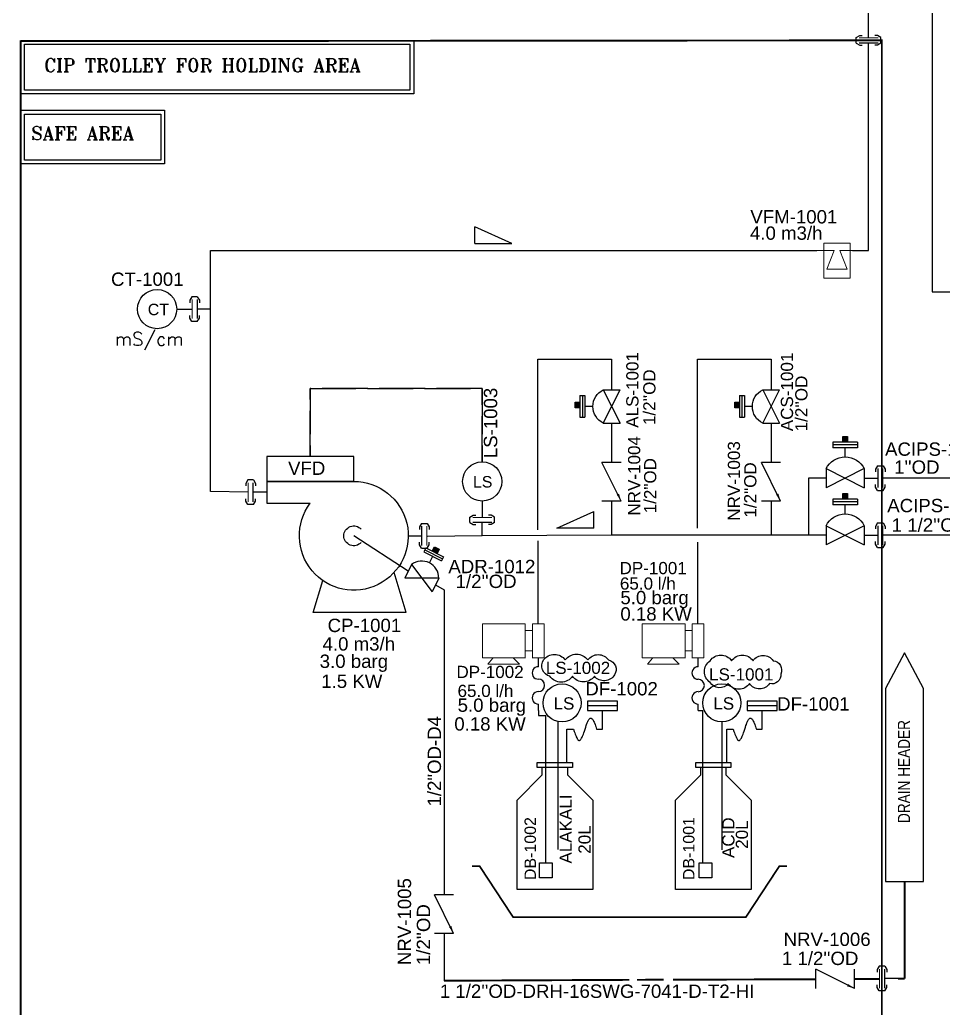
# Model space of a CAD drawing. Header units: millimetres. Extents: x -6754 to 5895, y -4820 to 1016.
# Drawn here: x -2576.6 to -2334.4, y -1996.9 to -1737.5 of the extents above; entities that cross this region are included whole.
import ezdxf
from ezdxf.enums import TextEntityAlignment as Align

# ---------------------------------------------------------------- set-up
doc = ezdxf.new("R2010")
doc.units = ezdxf.units.MM
for name, pattern in [('ACAD_ISO02W100', [15, 12, -3]), ('ACAD_ISO04W100', [30.5, 24, -3, 0.5, -3]), ('HIDDEN', [0.375, 0.25, -0.125])]:
    doc.linetypes.add(name, pattern=pattern)
doc.layers.get('0').update_dxf_attribs({"linetype": 'CONTINUOUS'})
for name, color, linetype in [('A---CREFD------', 7, 'CONTINUOUS'), ('A---CREFD-TEXT-25-35', 2, 'CONTINUOUS'), ('A---SIGLD-CONN-EL', 7, 'CONTINUOUS'), ('E---INDID------', 7, 'CONTINUOUS'), ('E---INDID-TEXT-25-35', 2, 'CONTINUOUS'), ('P---PEQID------', 7, 'CONTINUOUS'), ('P---PEQID-TEXT-25-35', 2, 'CONTINUOUS'), ('P---PFLTD------', 7, 'CONTINUOUS'), ('P---PFLTD-TEXT-18-25', 3, 'CONTINUOUS'), ('P---PLINB-3', 7, 'CONTINUOUS'), ('P---PLINB-62038', 7, 'CONTINUOUS'), ('P---PLINB-62040', 7, 'CONTINUOUS'), ('P---PLINB-ACS011', 7, 'CONTINUOUS'), ('P---PLINB-ALS011', 7, 'CONTINUOUS'), ('P---PLINB-CHWS032', 7, 'CONTINUOUS'), ('P---PLINB-CIPS096', 7, 'CONTINUOUS'), ('P---PLINB-CIPS100', 7, 'CONTINUOUS'), ('P---PLINB-CIPS104', 7, 'CONTINUOUS'), ('P---PLINB-CIPS106', 7, 'CONTINUOUS'), ('P---PLINB-CIPS119', 7, 'CONTINUOUS'), ('P---PLINB-DRH213', 7, 'CONTINUOUS'), ('P---PLINB-DROD106', 7, 'CONTINUOUS'), ('P---PLINB-P268', 7, 'CONTINUOUS'), ('P---PLINB-P328', 7, 'CONTINUOUS'), ('P---PLIND-TEXT-25-35', 2, 'CONTINUOUS'), ('P---PUMPD------', 7, 'CONTINUOUS'), ('P---PUMPD-TEXT-18-25', 3, 'CONTINUOUS'), ('P---PUMPD-TEXT-25-35', 2, 'CONTINUOUS'), ('P---PVLSD-TEXT-18-25', 3, 'CONTINUOUS'), ('P---PVLSD-TEXT-25-35', 2, 'CONTINUOUS'), ('P---STRND------', 7, 'CONTINUOUS'), ('P---STRND-TEXT-18-25', 3, 'CONTINUOUS'), ('P---STRND-TEXT-25-35', 2, 'CONTINUOUS'), ('P---TANKB-V10', 7, 'CONTINUOUS'), ('TRANS_IN', 7, 'CONTINUOUS'), ('VALVE', 6, 'CONTINUOUS'), ('valves', 3, 'CONTINUOUS')]:
    doc.layers.add(name, color=color, linetype=linetype)
doc.styles.add('ROMANS', font='romans.shx')
doc.styles.add('ROMANT', font='romant.shx')
doc.styles.get("Standard").update_dxf_attribs({"font": 'arial.ttf'})
doc.dimstyles.get("Standard").update_dxf_attribs({"dimtxt": 2.5, "dimasz": 2.5, "dimexe": 1.25, "dimexo": 0.625, "dimtad": 1, "dimdec": 4, "dimdsep": 46, "dimlunit": 6, "dimtxsty": 'STANDARD', "dimcen": 2.5, "dimadec": 0, "dimazin": 0, "dimtfac": 1, "dimtdec": 4, "dimtmove": 0, "dimatfit": 3, "dimfxl": 1, "dimtolj": 1, "dimtzin": 0, "dimarcsym": 0})

# ---------------------------------------------------------------- blocks, each defined once
blk = doc.blocks.new('rytu')
at = {"color": 1, "linetype": 'ByBlock'}
for p, q in [((65.11, 87.99), (90.51, 87.99)), ((90.51, 87.99), (90.51, 81.64)), ((90.51, 81.64), (77.81, 81.64)), ((49.82, 49.77), (53.34, 61.46)), ((76.91, 49.77), (74.12, 59.05)), ((49.82, 49.77), (76.91, 49.77))]:
    blk.add_line(p, q, dxfattribs=at)
blk.add_arc((65.11, 72.11), 15.87, 90, 36.8699, dxfattribs=at)
blk.add_arc((65.11, 72.11), 2.9, 221.0704, 138.9296)
blk = doc.blocks.new('phi_15864180886')
at = {"color": 0, "linetype": 'ByBlock'}
blk.add_blockref('rytu', (-65.11, -72.11), dxfattribs=at)
at = {"flags": 1}
for tag, p in [('PHI_CONNECTIONPOINT', (25.4, 12.7)), ('PHI_INSERTPOINT', (0, 0))]:
    blk.add_attdef(tag, p, '', height=0.1, dxfattribs=at)
blk.add_attdef('PHI_CONNECTIONPOINT', (-15.87, 0), '', height=0.1, rotation=180, dxfattribs=at)
for tag, p in [('TAG_PRJ', (-7.43, -28.36)), ('CODE', (-4.75, -31.79)), ('DNCALC', (-4.75, -34.65))]:
    blk.add_attdef(tag, p, '', height=2.5)
blk = doc.blocks.new('rgyjryjyfrjfhjgfgj')
at = {"color": 0, "linetype": 'ByBlock'}
for p, q in [((716.48, 396.87), (717.39, 397.41)), ((717.39, 397.41), (718.05, 397.41)), ((722.07, 397.41), (721.4, 397.41)), ((722.97, 396.87), (722.07, 397.41)), ((722.97, 395.42), (722.97, 396.87)), ((716.48, 395.42), (717.39, 394.88)), ((717.39, 394.88), (718.05, 394.88)), ((722.07, 394.88), (721.4, 394.88)), ((722.97, 395.42), (722.07, 394.88))]:
    blk.add_line(p, q, dxfattribs=at)
at = {"color": 6, "linetype": 'ByBlock'}
blk.add_line((719.73, 391.95), (719.73, 395.48), dxfattribs=at)
at = {"color": 1, "linetype": 'ByBlock', "lineweight": 15}
blk.add_lwpolyline([(717.23, 396.8), (722.23, 396.8)], dxfattribs=at)
at = {"color": 6, "linetype": 'ByBlock'}
blk.add_lwpolyline([(717.23, 395.48), (722.23, 395.48)], dxfattribs=at)
blk = doc.blocks.new('phi_158624437617')
at = {"color": 0, "linetype": 'ByBlock'}
blk.add_line((-3.24, 3.47), (-3.24, 4.92), dxfattribs=at)
blk.add_blockref('rgyjryjyfrjfhjgfgj', (-719.73, -391.95), dxfattribs=at)
at = {"flags": 1}
for p, rotation in [((0, 4.85), 90), ((0, 0), 270)]:
    blk.add_attdef('PHI_CONNECTIONPOINT', p, '', height=0.1, rotation=rotation, dxfattribs=at)
blk = doc.blocks.new('ADV')
at = {"color": 6}
blk.add_arc((1709.4, 811.99), 5.59, 26.5651, 153.4349, dxfattribs=at)
at = {"layer": 'VALVE'}
for p, q in [((1706.18, 821.46), (1712.63, 821.46)), ((1706.18, 821.46), (1706.18, 819.98)), ((1706.18, 820.72), (1712.63, 820.72)), ((1706.18, 819.98), (1712.63, 819.98)), ((1709.4, 817.58), (1709.4, 819.98)), ((1712.63, 821.46), (1712.63, 819.98)), ((1704.4, 814.49), (1704.4, 809.49)), ((1714.4, 814.49), (1704.4, 809.49)), ((1704.4, 814.49), (1714.4, 809.49)), ((1714.4, 814.49), (1714.4, 809.49))]:
    blk.add_line(p, q, dxfattribs=at)
blk = doc.blocks.new('phi_15863337230')
at = {"color": 0, "linetype": 'ByBlock'}
blk.add_blockref('ADV', (-1709.4, -811.99), dxfattribs=at)
at = {"flags": 1}
blk.add_attdef('PHI_CONNECTIONPOINT', (-5, 0), '', height=0.1, rotation=180, dxfattribs=at)
for tag, p in [('PHI_INSERTPOINT', (0, 0)), ('PHI_CONNECTIONPOINT', (5, 0))]:
    blk.add_attdef(tag, p, '', height=0.1, dxfattribs=at)
for tag, p in [('PRJ_TAG_B', (-8.12, -5.93)), ('DNCALC', (-3.96, -9.44))]:
    blk.add_attdef(tag, p, '', height=2.5)
blk = doc.blocks.new('phi_15825218758')
at = {"color": 0, "linetype": 'ByBlock'}
blk.add_line((-3.24, 3.47), (-3.24, 4.92), dxfattribs=at)
blk.add_blockref('rgyjryjyfrjfhjgfgj', (-719.73, -391.95), dxfattribs=at)
at = {"flags": 1}
for p, rotation in [((0, 4.85), 90), ((0, 0), 270)]:
    blk.add_attdef('PHI_CONNECTIONPOINT', p, '', height=0.1, rotation=rotation, dxfattribs=at)
blk = doc.blocks.new('kikikikikikik')
at = {"color": 1, "lineweight": 15}
for p, q in [((679.93, 376.25), (679.93, 385.18)), ((679.93, 385.18), (691.15, 385.18)), ((691.15, 385.18), (691.15, 376.19)), ((693.06, 385.18), (693.06, 376.19)), ((694.44, 385.18), (693.06, 385.18)), ((693.06, 385.18), (696.13, 385.18)), ((696.13, 385.18), (696.13, 376.25)), ((693.06, 383.47), (691.15, 383.47)), ((691.15, 376.25), (679.93, 376.25)), ((681.31, 374.58), (682.64, 376.19)), ((689.63, 374.58), (688.03, 376.19)), ((693.06, 378.09), (691.15, 378.09)), ((696.13, 376.25), (693.06, 376.25)), ((681.31, 374.58), (689.63, 374.58))]:
    blk.add_line(p, q, dxfattribs=at)
blk = doc.blocks.new('phi_154019329128')
at = {"color": 0, "linetype": 'ByBlock'}
blk.add_blockref('kikikikikikik', (-693.06, -380.69), dxfattribs=at)
at = {"flags": 1}
for p, rotation in [((1.54, 4.5), 90), ((1.54, -4.43), 270)]:
    blk.add_attdef('PHI_CONNECTIONPOINT', p, '', height=0.1, rotation=rotation, dxfattribs=at)
at = {"color": 7}
for tag, p in [('CODE', (-13.36, -12.07)), ('FLOWRATE', (-20.09, -16.38))]:
    blk.add_attdef(tag, p, '', height=3.2, dxfattribs=at)
blk = doc.blocks.new('GHH')
for p, q in [((12154.99, 619.47), (12154.99, 621.78)), ((12154.99, 607.98), (12154.99, 609.65))]:
    blk.add_line(p, q)
for centre, start, end in [((12154.99, 617.83), 89.9951, 270.0188), ((12154.99, 614.56), 270.0188, 89.9951), ((12154.99, 611.29), 89.9951, 270.0188)]:
    blk.add_arc(centre, 1.64, start, end)
blk = doc.blocks.new('phi_154019342531')
at = {"color": 0, "linetype": 'ByBlock'}
blk.add_blockref('GHH', (-12154.99, -621.78), dxfattribs=at)
at = {"flags": 1}
for p, rotation in [((0, 0), 90), ((0, -13.8), 270)]:
    blk.add_attdef('PHI_CONNECTIONPOINT', p, '', height=0.1, rotation=rotation, dxfattribs=at)
blk = doc.blocks.new('jiiikololol')
at = {"color": 2, "const_width": 0.5, "elevation": 0.5}
blk.add_lwpolyline([(759.91, 319.52), (757.75, 319.52), (748.24, 305.04), (682.17, 305.04), (672.66, 319.52), (670.5, 319.52)], dxfattribs=at)
blk = doc.blocks.new('phi_154019885534')
at = {"color": 0, "linetype": 'ByBlock'}
blk.add_blockref('jiiikololol', (-715.21, -305.04, -0.5), dxfattribs=at)
at = {"flags": 1}
blk.add_attdef('PHI_CONNECTIONPOINT', (0, 0), '', height=0.1, rotation=270, dxfattribs=at)
blk = doc.blocks.new('rfg')
at = {"color": 6}
blk.add_arc((61.38, 246.64), 5.59, 26.5651, 153.4349, dxfattribs=at)
at = {"layer": 'VALVE'}
for p, q in [((58.15, 256.1), (64.61, 256.1)), ((58.15, 256.1), (58.15, 254.62)), ((58.15, 255.36), (64.61, 255.36)), ((58.15, 254.62), (64.61, 254.62)), ((61.38, 252.23), (61.38, 254.62)), ((64.61, 256.1), (64.61, 254.62)), ((56.38, 249.14), (56.38, 244.14)), ((66.38, 249.14), (56.38, 244.14)), ((56.38, 249.14), (66.38, 244.14)), ((66.38, 249.14), (66.38, 244.14))]:
    blk.add_line(p, q, dxfattribs=at)
blk = doc.blocks.new('phi_153974993824')
at = {"color": 0, "linetype": 'ByBlock', "xscale": 0.8775000000000001, "yscale": 0.8775000000000001, "zscale": 0.8775000000000001}
blk.add_blockref('rfg', (-53.86, -216.43), dxfattribs=at)
at = {"flags": 1}
blk.add_attdef('PHI_CONNECTIONPOINT', (-4.39, 0), '', height=0.0877, rotation=180, dxfattribs=at)
for tag, p in [('PHI_INSERTPOINT', (0, 0)), ('PHI_CONNECTIONPOINT', (4.39, 0))]:
    blk.add_attdef(tag, p, '', height=0.0877, dxfattribs=at)
at = {"color": 7}
for tag, p in [('CODE', (-4.34, -5.97)), ('DNCALC', (-4.58, -10.09))]:
    blk.add_attdef(tag, p, '', height=3.2, dxfattribs=at)
blk = doc.blocks.new('DGRHTHTGBBHG')
at = {"color": 0, "linetype": 'ByBlock'}
blk.add_circle((238.77, 518.2), 5, dxfattribs=at)
blk = doc.blocks.new('phi_1539600626106')
at = {"color": 0, "linetype": 'ByBlock'}
blk.add_blockref('DGRHTHTGBBHG', (-238.77, -518.2), dxfattribs=at)
at = {"color": 7}
for tag, p in [('USAGE', (-6.33, 7.8)), ('PID_CODE', (-2.24, -1.73))]:
    blk.add_attdef(tag, p, '', height=3.2, dxfattribs=at)
at = {"flags": 1}
for p, rotation in [((0, 5), 90), ((-5, 0), 180), ((0, -5), 270)]:
    blk.add_attdef('PHI_CONNECTIONPOINT', p, '', height=0.1, rotation=rotation, dxfattribs=at)
blk.add_attdef('PHI_CONNECTIONPOINT', (5, 0), '', height=0.1, dxfattribs=at)
blk = doc.blocks.new('phi_156034336324')
at = {"color": 0, "linetype": 'ByBlock'}
for p, q in [((-9.31, 8.69), (-9.31, 13.59)), ((-7.78, 8.69), (-9.31, 8.69)), ((0, 8.69), (-1.7, 8.69)), ((0, 0), (0, 8.69))]:
    blk.add_line(p, q, dxfattribs=at)
for points in [[(-5.39, 13.59), (-13.23, 13.59), (-13.23, 16.07), (-5.39, 16.07), (-5.39, 13.59), (-5.39, 13.59)], [(-13.23, 14.83), (-5.39, 14.83), (-5.39, 14.83)], [(-1.7, 8.69), (-1.89, 8.14), (-2.03, 7.74), (-2.14, 7.45), (-2.3, 7.04), (-2.38, 6.85), (-2.46, 6.67), (-2.55, 6.47), (-2.64, 6.32), (-2.71, 6.19), (-2.77, 6.09), (-2.88, 5.95), (-2.97, 5.86), (-3.03, 5.81), (-3.13, 5.77), (-3.22, 5.75), (-3.32, 5.76), (-3.4, 5.8), (-3.47, 5.86), (-3.54, 5.92), (-3.65, 6.06), (-3.74, 6.18), (-3.86, 6.4), (-3.99, 6.66), (-4.08, 6.87), (-4.17, 7.07), (-4.31, 7.45), (-4.42, 7.74), (-4.58, 8.21), (-4.74, 8.69), (-4.93, 9.25), (-5.06, 9.65), (-5.17, 9.95), (-5.32, 10.37), (-5.4, 10.56), (-5.48, 10.75), (-5.57, 10.95), (-5.65, 11.1), (-5.73, 11.23), (-5.79, 11.32), (-5.91, 11.46), (-5.99, 11.54), (-6.06, 11.59), (-6.16, 11.62), (-6.26, 11.63), (-6.37, 11.59), (-6.46, 11.54), (-6.55, 11.47), (-6.62, 11.39), (-6.75, 11.23), (-6.84, 11.09), (-6.98, 10.84), (-7.12, 10.57), (-7.22, 10.35), (-7.39, 9.94), (-7.5, 9.62), (-7.58, 9.38), (-7.69, 9.03), (-7.78, 8.69)]]:
    blk.add_lwpolyline(points, dxfattribs=at)
blk.add_attdef('CODE', (-16.66, 18.93), '', height=2)
at = {"flags": 1}
for p, rotation in [((-13.23, 16.07), 180), ((-9.31, 16.07), 90)]:
    blk.add_attdef('PHI_CONNECTIONPOINT', p, '', height=0.08, rotation=rotation, dxfattribs=at)
blk.add_attdef('PHI_CONNECTIONPOINT', (-5.39, 16.07), '', height=0.08, dxfattribs=at)
blk = doc.blocks.new('phi_156034466726')
at = {"color": 0, "linetype": 'ByBlock'}
for points in [[(8.82, 21.35), (8.82, 21.35), (8.82, 20.03), (13.23, 15.62), (13.23, 0), (0, 0), (0, 15.62), (4.41, 20.03), (4.41, 21.35)], [(3.53, 22.23), (3.53, 22.23), (9.7, 22.23), (9.7, 21.35), (3.53, 21.35), (3.53, 22.23)]]:
    blk.add_lwpolyline(points, dxfattribs=at)
blk.add_attdef('CODE', (3.3, 1.64), '', height=2)
at = {"flags": 1}
blk.add_attdef('PHI_INSERTPOINT', (6.61, 0), '', height=0.08, dxfattribs=at)
blk = doc.blocks.new('phi_15864195919')
at = {"color": 0, "linetype": 'ByBlock'}
blk.add_circle((-5.14, 0), 5.14, dxfattribs=at)
blk.add_text('CT', height=3, dxfattribs=at).set_placement((-7.59, -1.59))
at = {"flags": 1}
for tag in ['PHI_CONNECTIONPOINT', 'PHI_INSERTPOINT']:
    blk.add_attdef(tag, (-10.29, 0), '', height=0.1, rotation=180, dxfattribs=at)
blk.add_attdef('DEVICE', (0.66, -2), '', height=3.2)
blk = doc.blocks.new('TYDTY')
at = {"layer": 'TRANS_IN', "linetype": 'Continuous'}
blk.add_lwpolyline([(13524.03, 989.28), (13524.03, 979.28), (13574.68, 979.28), (13583.99, 984.28), (13574.68, 989.28)], close=True, dxfattribs=at)
blk = doc.blocks.new('phi_15404647764')
at = {"color": 0, "linetype": 'ByBlock'}
blk.add_blockref('TYDTY', (-13583.99, -984.28), dxfattribs=at)
at = {"color": 7}
for tag, p in [('MEDIA', (-53.33, 0.96)), ('USAGE', (-53.49, -3.14))]:
    blk.add_attdef(tag, p, '', height=3.2, dxfattribs=at)
at = {"flags": 1}
blk.add_attdef('PHI_CONNECTIONPOINT', (0, 0), '', height=0.1, dxfattribs=at)
blk = doc.blocks.new('phi_158642379013')
at = {"color": 0, "linetype": 'ByBlock'}
blk.add_line((0, 4.27), (0, 0), dxfattribs=at)
blk.add_circle((0, 9.41), 5.14, dxfattribs=at)
blk.add_text('LS', height=3, dxfattribs=at).set_placement((-2.45, 7.82))
blk.add_attdef('USAGE', (1.49, 15.52), '', height=3, rotation=90)
at = {"flags": 1}
for tag in ['PHI_CONNECTIONPOINT', 'PHI_INSERTPOINT']:
    blk.add_attdef(tag, (0, 0), '', height=0.1, rotation=270, dxfattribs=at)
blk = doc.blocks.new('A$C0A306272')
at = {"ltscale": 500}
blk.add_line((42.4, 28.9, 2.2), (52.2, 28.9, 2.2), dxfattribs=at)
at = {"layer": 'valves', "lineweight": 9}
for p, q in [((23, 28.9, 2.2), (0, 28.9, 2.2)), ((23, 28.9, 2.2), (15.4, 9.2, 2.2)), ((52.2, 28.9, 2.2), (29.2, 28.9, 2.2)), ((29.2, 28.9, 2.2), (36.8, 9.2, 2.2))]:
    blk.add_line(p, q, dxfattribs=at)
at = {"layer": 'valves', "lineweight": 9, "elevation": 2.2}
blk.add_lwpolyline([(12.3, 36.7), (12.3, 0), (39.9, 0), (39.9, 36.7)], close=True, dxfattribs=at)
blk.add_lwpolyline([(15.4, 9.2), (36.8, 9.2)], dxfattribs=at)
blk = doc.blocks.new('phi_16766178632')
at = {"color": 0, "linetype": 'ByBlock', "xscale": 0.25, "yscale": 0.25, "zscale": 0.25}
blk.add_blockref('A$C0A306272', (0, -7.23, -0.55), dxfattribs=at)
at = {"flags": 1}
for tag, p in [('PHI_CONNECTIONPOINT', (0, 0)), ('PHI_INSERTPOINT', (13.05, 0)), ('PHI_CONNECTIONPOINT', (13.05, 0))]:
    blk.add_attdef(tag, p, '', height=0.1, dxfattribs=at)
at = {"color": 7}
for tag, p in [('CODE', (-0.25, -12.23)), ('USER1', (-0.42, -18.1))]:
    blk.add_attdef(tag, p, '', height=3.5, dxfattribs=at)
blk = doc.blocks.new('A$C66D9105F')
at = {"color": 5}
for p, q in [((0, 0), (0, 4.35)), ((9.77, 0), (0, 4.35)), ((0, 0), (9.77, 0))]:
    blk.add_line(p, q, dxfattribs=at)
blk = doc.blocks.new('A$C73A0612B')
at = {"layer": 'VALVE'}
for p, q in [((0, 12.63), (0, 0)), ((25.25, 12.63), (25.25, 0))]:
    blk.add_line(p, q, dxfattribs=at)
at = {"color": 6}
blk.add_leader([(25.25, 12.63), (0, 0)], dimstyle='STANDARD', override={"dimasz": 5}, dxfattribs=at)
blk = doc.blocks.new('phi_15826258899')
at = {"color": 0, "linetype": 'ByBlock', "xscale": 0.4, "yscale": 0.4, "zscale": 0.4}
blk.add_blockref('A$C73A0612B', (-5.05, -2.53), dxfattribs=at)
at = {"flags": 1}
blk.add_attdef('PHI_CONNECTIONPOINT', (-5.05, 0), '', height=0.1, rotation=180, dxfattribs=at)
for tag, p in [('PHI_INSERTPOINT', (0, 0)), ('PHI_CONNECTIONPOINT', (5.05, 0))]:
    blk.add_attdef(tag, p, '', height=0.1, dxfattribs=at)
for tag, p in [('TAG_PRJ', (-5.8, -5.6)), ('CODE', (-3.82, -8.78)), ('DNCALC', (-3.82, -12.17))]:
    blk.add_attdef(tag, p, '', height=2.5)
blk = doc.blocks.new('phi_154020119949')
at = {"color": 0, "linetype": 'ByBlock', "xscale": 0.4, "yscale": 0.4, "zscale": 0.4}
blk.add_blockref('A$C73A0612B', (-5.05, -2.53), dxfattribs=at)
at = {"flags": 1}
blk.add_attdef('PHI_CONNECTIONPOINT', (-5.05, 0), '', height=0.1, rotation=180, dxfattribs=at)
for tag, p in [('PHI_INSERTPOINT', (0, 0)), ('PHI_CONNECTIONPOINT', (5.05, 0))]:
    blk.add_attdef(tag, p, '', height=0.1, dxfattribs=at)
at = {"color": 7}
for tag, p in [('CODE', (-4.87, -8.06)), ('DNCALC', (-4.87, -12.33))]:
    blk.add_attdef(tag, p, '', height=3.2, dxfattribs=at)

msp = doc.modelspace()

# ---------------------------------------------------------------- hatches: boundary and pattern name
h = msp.add_hatch(color=1)
h.dxf.hatch_style = 1
h.paths.add_polyline_path([(-2429.69, -1839.3), (-2429.69, -1837.85), (-2430.93, -1837.85), (-2430.93, -1839.3)])
h = msp.add_hatch(color=1)
h.dxf.hatch_style = 1
h.paths.add_polyline_path([(-2387.87, -1839.3), (-2387.87, -1837.85), (-2389.11, -1837.85), (-2389.11, -1839.3)])
h = msp.add_hatch(color=1)
h.dxf.hatch_style = 1
h.paths.add_polyline_path([(-2359.5, -1848.32), (-2359.5, -1846.87), (-2360.74, -1846.87), (-2360.74, -1848.32)])
h = msp.add_hatch(color=1)
h.dxf.hatch_style = 1
h.paths.add_polyline_path([(-2359.5, -1863.3), (-2359.5, -1861.85), (-2360.74, -1861.85), (-2360.74, -1863.3)])
h = msp.add_hatch(color=1)
h.dxf.hatch_style = 1
h.paths.add_polyline_path([(-2468.44, -1876.91), (-2467.15, -1877.56), (-2466.59, -1876.45), (-2467.89, -1875.8)])

# ---------------------------------------------------------------- linework, layer by layer
for p, q in [((-2535.48, -1813.43), (-2531.45, -1813.43)), ((-2440.6, -1918.76), (-2440.6, -1920.1)), ((-2398.69, -1918.76), (-2397.5, -1918.76)), ((-2397.5, -1958.74), (-2397.5, -1918.76)), ((-2440.6, -1920.1), (-2438.66, -1920.1)), ((-2438.66, -1958.74), (-2438.66, -1920.1)), ((-2435.54, -1921.62), (-2435.54, -1955.19)), ((-2392.48, -1921.76), (-2392.48, -1955.33))]:
    msp.add_line(p, q)
at = {"color": 190}
for p, q in [((-2440.75, -1871.32), (-2440.75, -1826.6)), ((-2440.75, -1826.6), (-2421.39, -1826.6)), ((-2421.39, -1826.6), (-2421.39, -1834.58)), ((-2440.75, -1874.21), (-2440.75, -1896.03))]:
    msp.add_line(p, q, dxfattribs=at)
at = {"color": 241}
for p, q in [((-2398.85, -1870.93), (-2398.85, -1826.6)), ((-2398.85, -1826.6), (-2379.57, -1826.6)), ((-2379.57, -1826.6), (-2379.57, -1834.58)), ((-2398.85, -1874.59), (-2398.85, -1896.03))]:
    msp.add_line(p, q, dxfattribs=at)
at = {"color": 34, "linetype": 'HIDDEN', "ltscale": 100, "const_width": 0.5}
msp.add_lwpolyline([(-2576.4, -2010.43), (-2350.52, -2010.43), (-2350.52, -1742.91), (-2576.4, -1743.12)], close=True, dxfattribs=at)
at = {"color": 1}
for points in [[(-2473.31, -1756.98), (-2576.4, -1756.98), (-2576.4, -1742.91), (-2473.31, -1742.91)], [(-2474.31, -1755.98), (-2575.4, -1755.98), (-2575.4, -1743.91), (-2474.31, -1743.91)], [(-2538.64, -1775.33), (-2576.4, -1775.33), (-2576.4, -1761.26), (-2538.64, -1761.26)], [(-2539.64, -1774.33), (-2575.4, -1774.33), (-2575.4, -1762.26), (-2539.64, -1762.26)], [(-2430.93, -1837.85), (-2429.69, -1837.85), (-2429.69, -1839.3), (-2430.93, -1839.3)], [(-2389.11, -1837.85), (-2387.87, -1837.85), (-2387.87, -1839.3), (-2389.11, -1839.3)], [(-2360.74, -1846.87), (-2359.5, -1846.87), (-2359.5, -1848.32), (-2360.74, -1848.32)], [(-2360.74, -1861.85), (-2359.5, -1861.85), (-2359.5, -1863.3), (-2360.74, -1863.3)], [(-2466.59, -1876.45), (-2467.15, -1877.56), (-2468.44, -1876.91), (-2467.89, -1875.8)]]:
    msp.add_lwpolyline(points, close=True, dxfattribs=at)
for points in [[(-2511.88, -1858.63), (-2489.02, -1858.63), (-2489.02, -1852.12), (-2511.88, -1852.12)], [(-2440.35, -1958.74), (-2436.98, -1958.74), (-2436.98, -1962.64), (-2440.35, -1962.64)], [(-2398.44, -1958.74), (-2395.07, -1958.74), (-2395.07, -1962.64), (-2398.44, -1962.64)]]:
    msp.add_lwpolyline(points, close=True)
for points in [[(-2439.23, -1905.5, -0.520567), (-2433.57, -1905.5, -0.520567), (-2427.65, -1905.5, -0.520567), (-2422.19, -1905.5, -0.520567), (-2420.61, -1909.36, -0.520567), (-2425.92, -1909.78, -0.520567), (-2431.64, -1909.78, -0.520567), (-2437.59, -1909.78, -0.520567)], [(-2395.57, -1905.68, -0.520567), (-2389.91, -1905.68, -0.520567), (-2384.3, -1905.68, -0.520567), (-2379.02, -1905.68, -0.520567), (-2377.03, -1909.18, -0.520567), (-2379.97, -1911.71, -0.520567), (-2385.21, -1911.71, -0.520567), (-2390.78, -1911.71, -0.520567), (-2395.57, -1911.39, -0.520567)]]:
    msp.add_lwpolyline(points, format="xyb", close=True, dxfattribs=at)
at = {"layer": 'A---SIGLD-CONN-EL', "color": 3, "linetype": 'ACAD_ISO02W100'}
for points in [[(-2455.33, -1834.22), (-2500.45, -1834.22)], [(-2500.45, -1834.22), (-2500.45, -1852.12)], [(-2500.45, -1852.12), (-2500.45, -1834.22)], [(-2500.45, -1834.22), (-2455.33, -1834.22)], [(-2455.33, -1853.51), (-2455.33, -1834.22)], [(-2455.33, -1834.22), (-2455.33, -1853.51)]]:
    msp.add_lwpolyline(points, dxfattribs=at)
at = {"layer": 'P---PLINB-62038', "color": 62, "linetype": 'Continuous', "ltscale": 0.1}
msp.add_lwpolyline([(-2353.98, -1742.25), (-2353.98, -1211.96)], dxfattribs=at)
at = {"layer": 'P---PLINB-62040', "color": 62, "linetype": 'Continuous', "ltscale": 0.1}
for points in [[(-2353.98, -1798.05), (-2353.98, -1747.11)], [(-2526.6, -1813.43), (-2526.6, -1798.05)], [(-2526.6, -1798.05), (-2368.79, -1798.05)], [(-2368.79, -1798.05), (-2367.59, -1798.05)], [(-2355.74, -1798.05), (-2353.98, -1798.05)], [(-2526.6, -1861.33), (-2526.6, -1813.43)], [(-2516.73, -1861.49), (-2526.6, -1861.33)]]:
    msp.add_lwpolyline(points, dxfattribs=at)
at = {"layer": 'P---PLINB-ACS011', "color": 241, "linetype": 'Continuous'}
for points in [[(-2379.57, -1843.36), (-2379.57, -1853.7)], [(-2379.57, -1863.8), (-2379.57, -1872.76)]]:
    msp.add_lwpolyline(points, dxfattribs=at).dxf.unprotected_set("ltscale", 0)
at = {"layer": 'P---PLINB-ALS011', "color": 190, "linetype": 'Continuous'}
for points in [[(-2421.39, -1843.36), (-2421.39, -1853.7)], [(-2421.39, -1863.8), (-2421.39, -1872.76)]]:
    msp.add_lwpolyline(points, dxfattribs=at).dxf.unprotected_set("ltscale", 0)
at = {"layer": 'P---PLINB-CHWS032', "color": 5, "linetype": 'Continuous', "ltscale": 0.1}
for points in [[(-2337.33, -1335), (-2337.33, -1808.9)], [(-2337.33, -1808.9), (-2328.04, -1808.9)]]:
    msp.add_lwpolyline(points, dxfattribs=at)
at = {"layer": 'P---PLINB-CIPS096', "color": 62, "linetype": 'Continuous', "ltscale": 0.1}
for points in [[(-2365.12, -1857.79), (-2369.75, -1857.82)], [(-2369.75, -1857.82), (-2369.75, -1872.76)]]:
    msp.add_lwpolyline(points, dxfattribs=at)
at = {"layer": 'P---PLINB-CIPS106', "color": 62, "linetype": 'Continuous', "ltscale": 0.1}
for points in [[(-2455.33, -1872.92), (-2469.73, -1873.07)], [(-2421.39, -1872.76), (-2455.33, -1872.92)], [(-2379.57, -1872.76), (-2421.39, -1872.76)], [(-2369.75, -1872.76), (-2379.57, -1872.76)], [(-2365.12, -1872.76), (-2369.75, -1872.76)]]:
    msp.add_lwpolyline(points, dxfattribs=at)
at = {"layer": 'P---PLINB-CIPS119', "color": 62, "linetype": 'Continuous', "ltscale": 0.1}
msp.add_lwpolyline([(-2218.32, -1872.77), (-2350.26, -1872.77)], dxfattribs=at)
at = {"layer": 'P---PLINB-DRH213', "color": 240, "linetype": 'ACAD_ISO04W100', "const_width": 0.5}
for points in [[(-2344.54, -1963.62), (-2344.54, -1989.09)], [(-2416.72, -1989.43), (-2465.35, -1989.66)], [(-2414.72, -1989.42), (-2407.71, -1989.4)], [(-2405.28, -1989.4), (-2367.81, -1989.27)], [(-2357.71, -1989.19), (-2351.11, -1989.19)], [(-2344.54, -1989.09), (-2346.26, -1989.09)]]:
    msp.add_lwpolyline(points, dxfattribs=at)
at = {"layer": 'P---PLINB-DROD106', "color": 7, "linetype": 'Continuous', "ltscale": 0.1}
for points in [[(-2474.77, -1882.22), (-2489.02, -1872.92)], [(-2467.62, -1885.79), (-2465.35, -1887.12)], [(-2465.35, -1887.12), (-2465.35, -1967.15)], [(-2465.35, -1977.25), (-2465.35, -1989.66)]]:
    msp.add_lwpolyline(points, dxfattribs=at)
at = {"layer": 'P---PLINB-P328', "color": 62, "linetype": 'Continuous', "ltscale": 0.1}
msp.add_lwpolyline([(-2218.32, -1857.77), (-2350.26, -1857.77)], dxfattribs=at)

# ---------------------------------------------------------------- block references
msp.add_blockref('A$C66D9105F', (-2457.31, -1796.22))
at = {"xscale": -1}
msp.add_blockref('A$C66D9105F', (-2426.02, -1870.87), dxfattribs=at)
at = {"layer": 'A---CREFD------'}
ref = msp.add_blockref('phi_15404647764', (-2344.54, -1903.66), dxfattribs=dict(at, rotation=90))
ref.add_attrib('MEDIA', 'DRAIN HEADER', (-2343.11, -1948.28), dxfattribs={"layer": 'A---CREFD-TEXT-25-35', "color": 7, "height": 3.2, "rotation": 90, "width": 0.8})
at = {"layer": 'E---INDID------'}
ref = msp.add_blockref('phi_15864195919', (-2535.48, -1813.43), dxfattribs=at)
ref.add_attrib('DEVICE', 'CT-1001', (-2552.7, -1807.33), dxfattribs={"layer": 'E---INDID-TEXT-25-35', "color": 7, "height": 3.5})
ref = msp.add_blockref('phi_1539600626106', (-2434.39, -1916.76), dxfattribs=at)
ref.add_attrib('PID_CODE', 'LS', (-2436.63, -1918.49), dxfattribs={"layer": 'E---INDID-TEXT-25-35', "color": 7, "height": 3.2})
ref = msp.add_blockref('phi_1539600626106', (-2392.48, -1916.76), dxfattribs=at)
ref.add_attrib('PID_CODE', 'LS', (-2394.72, -1918.49), dxfattribs={"layer": 'E---INDID-TEXT-25-35', "color": 7, "height": 3.2})
at = {"layer": 'P---PEQID------', "xscale": 0.9239999999999999, "yscale": 0.9239999999999999, "zscale": 0.9239999999999999}
msp.add_blockref('phi_154019885534', (-2416.7, -1972.98, -9.79), dxfattribs=at)
at = {"layer": 'P---PFLTD------'}
ref = msp.add_blockref('phi_156034336324', (-2433.11, -1932.37), dxfattribs=dict(at, xscale=-1))
ref.add_attrib('CODE', 'DF-1002', (-2428.29, -1914.79), dxfattribs={"layer": 'P---PFLTD-TEXT-18-25', "color": 7, "height": 3.5})
ref = msp.add_blockref('phi_156034336324', (-2391.21, -1932.37), dxfattribs=dict(at, xscale=-1))
ref.add_attrib('CODE', 'DF-1001', (-2377.98, -1918.78), dxfattribs={"layer": 'P---PFLTD-TEXT-18-25', "color": 7, "height": 3.5})
at = {"layer": 'P---PLINB-3', "color": 241, "ltscale": 0.1, "rotation": 359.9977122879706}
msp.add_blockref('phi_154019342531', (-2398.69, -1904.96), dxfattribs=at)
at = {"layer": 'P---PLINB-62040'}
msp.add_blockref('phi_158624437617', (-2353.98, -1747.11), dxfattribs=at)
ref = msp.add_blockref('phi_16766178632', (-2368.79, -1798.05), dxfattribs=at)
ref.add_attrib('CODE', 'VFM-1001', (-2385, -1790.96), dxfattribs={"layer": 'P---PEQID-TEXT-25-35', "color": 7, "height": 3.5})
at = {"layer": 'P---PLINB-62040', "xscale": -1, "rotation": 90}
msp.add_blockref('phi_15825218758', (-2526.6, -1813.43), dxfattribs=at)
at = {"layer": 'P---PLINB-62040', "rotation": 90.00000000000001}
msp.add_blockref('phi_158624437617', (-2511.88, -1861.49), dxfattribs=at)
at = {"layer": 'P---PLINB-CIPS096', "rotation": 270}
msp.add_blockref('phi_15825218758', (-2355.12, -1857.77), dxfattribs=at)
at = {"layer": 'P---PLINB-CIPS100', "xscale": -1, "rotation": 270}
msp.add_blockref('phi_158624437617', (-2474.73, -1872.92), dxfattribs=at)
at = {"layer": 'P---PLINB-CIPS104', "rotation": 270}
msp.add_blockref('phi_15825218758', (-2355.12, -1872.77), dxfattribs=at)
at = {"layer": 'P---PLINB-CIPS106'}
ref = msp.add_blockref('phi_158642379013', (-2455.33, -1868.06), dxfattribs=at)
ref.add_attrib('USAGE', 'LS-1003', (-2451.4, -1852.55), dxfattribs={"layer": 'E---INDID-TEXT-25-35', "color": 7, "height": 3.5, "rotation": 90})
at = {"layer": 'P---PLINB-CIPS106', "xscale": -1}
msp.add_blockref('phi_15825218758', (-2455.33, -1872.92), dxfattribs=at)
at = {"layer": 'P---PLINB-DRH213', "extrusion": (-1.22465e-16, 7.68816e-32, -1)}
ref = msp.add_blockref('phi_15826258899', (2362.76, -1989.19), dxfattribs=dict(at, rotation=180))
ref.add_attrib('CODE', 'NRV-1006', dxfattribs={"layer": 'P---PVLSD-TEXT-18-25', "color": 7, "height": 3.5}).set_placement((-2353.45, -1977.04), align=Align.TOP_RIGHT)
ref.add_attrib('DNCALC', "1 1/2''OD", dxfattribs={"layer": 'P---PVLSD-TEXT-18-25', "color": 7, "height": 3.5}).set_placement((-2356.65, -1982.04), align=Align.TOP_RIGHT)
at = {"layer": 'P---PLINB-DRH213', "xscale": -1, "rotation": 90}
msp.add_blockref('phi_15825218758', (-2346.26, -1989.09), dxfattribs=at)
at = {"layer": 'P---PLINB-DROD106'}
ref = msp.add_blockref('phi_15826258899', (-2465.35, -1972.2), dxfattribs=dict(at, rotation=270))
ref.add_attrib('CODE', 'NRV-1005', dxfattribs={"layer": 'P---PVLSD-TEXT-18-25', "color": 7, "height": 3.5, "rotation": 90}).set_placement((-2477.49, -1962.74), align=Align.TOP_RIGHT)
ref.add_attrib('DNCALC', "1/2''OD", dxfattribs={"layer": 'P---PVLSD-TEXT-18-25', "color": 7, "height": 3.5, "rotation": 90}).set_placement((-2472.5, -1969.57), align=Align.TOP_RIGHT)
at = {"layer": 'P---PLINB-P268', "color": 241, "ltscale": 0.1, "rotation": 359.9977122879706}
msp.add_blockref('phi_154019342531', (-2440.6, -1904.95), dxfattribs=at)
at = {"layer": 'P---PUMPD------'}
ref = msp.add_blockref('phi_15864180886', (-2489.02, -1872.92), dxfattribs=dict(at, xscale=-0.9, yscale=0.9, zscale=0.9))
ref.add_attrib('CODE', 'CP-1001', (-2495.89, -1898.17), dxfattribs={"layer": 'P---PUMPD-TEXT-18-25', "color": 7, "height": 3.5})
ref = msp.add_blockref('phi_154019329128', (-2400.23, -1900.52), dxfattribs=at)
ref.add_attrib('FLOWRATE', '65.0 l/h', (-2419.22, -1887.04), dxfattribs={"layer": 'P---PUMPD-TEXT-25-35', "color": 7, "height": 3.2})
ref.add_attrib('CODE', 'DP-1001', (-2419.32, -1882.98), dxfattribs={"layer": 'P---PUMPD-TEXT-25-35', "color": 7, "height": 3.2})
ref = msp.add_blockref('phi_154019329128', (-2442.13, -1900.52), dxfattribs=at)
ref.add_attrib('FLOWRATE', '65.0 l/h', (-2461.81, -1915.21), dxfattribs={"layer": 'P---PUMPD-TEXT-25-35', "color": 7, "height": 3.2})
ref.add_attrib('CODE', 'DP-1002', (-2462.1, -1910.23), dxfattribs={"layer": 'P---PUMPD-TEXT-25-35', "color": 7, "height": 3.2})
at = {"layer": 'P---STRND------'}
ref = msp.add_blockref('phi_156034466726', (-2446.2, -1965.72), dxfattribs=dict(at, xscale=1.50000000000012, yscale=1.50000000000012, zscale=1.50000000000012))
ref.add_attrib('CODE', 'DB-1002', (-2441.24, -1963.26), dxfattribs={"layer": 'P---STRND-TEXT-18-25', "color": 7, "height": 3, "rotation": 90})
ref = msp.add_blockref('phi_156034466726', (-2404.63, -1965.72), dxfattribs=dict(at, xscale=1.50000000000012, yscale=1.50000000000012, zscale=1.50000000000012))
ref.add_attrib('CODE', 'DB-1001', (-2399.67, -1963.26), dxfattribs={"layer": 'P---STRND-TEXT-18-25', "color": 7, "height": 3, "rotation": 90})
at = {"layer": 'P---TANKB-V10', "extrusion": (3.67394e-16, 2.39616e-29, -1)}
ref = msp.add_blockref('phi_153974993824', (2421.39, -1838.97), dxfattribs=dict(at, rotation=269.9999999999777))
ref.add_attrib('CODE', 'ALS-1001', (-2414.35, -1844.58), dxfattribs={"layer": 'P---PVLSD-TEXT-25-35', "color": 7, "height": 3.2, "rotation": 90})
ref.add_attrib('DNCALC', "1/2''OD", (-2409.89, -1843.86), dxfattribs={"layer": 'P---PVLSD-TEXT-25-35', "color": 7, "height": 3.2, "rotation": 90})
ref = msp.add_blockref('phi_153974993824', (2379.57, -1838.97), dxfattribs=dict(at, rotation=269.9999999999777))
ref.add_attrib('CODE', 'ACS-1001', (-2373.8, -1845.47), dxfattribs={"layer": 'P---PVLSD-TEXT-25-35', "color": 7, "height": 3.2, "rotation": 90})
ref.add_attrib('DNCALC', "1/2''OD", (-2370.02, -1845.51), dxfattribs={"layer": 'P---PVLSD-TEXT-25-35', "color": 7, "height": 3.2, "rotation": 90})
at = {"layer": 'P---TANKB-V10'}
ref = msp.add_blockref('phi_154020119949', (-2421.39, -1858.75), dxfattribs=dict(at, rotation=270))
ref.add_attrib('CODE', 'NRV-1004', dxfattribs={"layer": 'P---PVLSD-TEXT-25-35', "color": 7, "height": 3.2, "rotation": 90}).set_placement((-2417.09, -1846.74), align=Align.TOP_RIGHT)
ref.add_attrib('DNCALC', '1/2"OD', dxfattribs={"layer": 'P---PVLSD-TEXT-25-35', "color": 7, "height": 3.2, "rotation": 90}).set_placement((-2412.88, -1852.51), align=Align.TOP_RIGHT)
ref = msp.add_blockref('phi_154020119949', (-2379.57, -1858.75), dxfattribs=dict(at, rotation=270))
ref.add_attrib('CODE', 'NRV-1003', dxfattribs={"layer": 'P---PVLSD-TEXT-25-35', "color": 7, "height": 3.2, "rotation": 90}).set_placement((-2390.91, -1848.08), align=Align.TOP_RIGHT)
ref.add_attrib('DNCALC', '1/2"OD', dxfattribs={"layer": 'P---PVLSD-TEXT-25-35', "color": 7, "height": 3.2, "rotation": 90}).set_placement((-2386.62, -1853.63), align=Align.TOP_RIGHT)
at = {"layer": 'P---TANKB-V10', "extrusion": (1.22465e-16, -7.4988e-33, -1)}
ref = msp.add_blockref('phi_15863337230', (2360.12, -1857.79), dxfattribs=at)
ref.add_attrib('DNCALC', "1''OD", (-2347.29, -1856.64), dxfattribs={"layer": 'P---PVLSD-TEXT-18-25', "color": 7, "height": 3.5})
ref.add_attrib('PRJ_TAG_B', 'ACIPS-1001', (-2349.66, -1851.92), dxfattribs={"layer": 'P---PVLSD-TEXT-18-25', "color": 7, "height": 3.5})
ref = msp.add_blockref('phi_15863337230', (2360.12, -1872.76), dxfattribs=at)
ref.add_attrib('DNCALC', "1 1/2''OD", (-2347.92, -1871.83), dxfattribs={"layer": 'P---PVLSD-TEXT-18-25', "color": 7, "height": 3.5})
ref.add_attrib('PRJ_TAG_B', 'ACIPS-1002', (-2349.09, -1866.73), dxfattribs={"layer": 'P---PVLSD-TEXT-18-25', "color": 7, "height": 3.5})
at = {"layer": 'P---TANKB-V10'}
ref = msp.add_blockref('phi_15863337230', (-2471.19, -1884.01), dxfattribs=dict(at, xscale=0.8000000000000003, yscale=0.8000000000000003, zscale=0.8000000000000003, rotation=333.434948822923))
ref.add_attrib('DNCALC', "1/2''OD", (-2462.32, -1886.61), dxfattribs={"layer": 'P---PVLSD-TEXT-18-25', "color": 7, "height": 3.5})
ref.add_attrib('PRJ_TAG_B', 'ADR-1012', (-2464.22, -1882.72), dxfattribs={"layer": 'P---PVLSD-TEXT-18-25', "color": 7, "height": 3.5})

# ---------------------------------------------------------------- texts
at = {"lineweight": 13, "style": 'ROMANT'}
msp.add_text('SAFE AREA', height=3.5, dxfattribs=at).set_placement((-2573.65, -1769.02))
at = {"lineweight": 13, "char_height": 3.5, "attachment_point": 1}
for s, width, gutter_width, heights, insert, style in [('CIP TROLLEY FOR HOLDING AREA', 181.7012, 1, [-3.5], (-2570.28, -1747.69, -5.99), 'ROMANT'), ('mS/cm', 19.5819, 12.5, [-5.33], (-2551.69, -1819.52, -19.54), 'ROMANS')]:
    msp.add_mtext_dynamic_manual_height_columns(s, width=width, gutter_width=gutter_width, heights=heights, dxfattribs=dict(at, insert=insert, style=style))
at = {"attachment_point": 1}
for s, insert, char_height, width in [('4.0 m3/h', (-2385.1, -1791.74), 3.5, 25.6037), ('0.18 KW', (-2419.1, -1891.66), 3.5, 19.4178), ('LS-1002', (-2438.66, -1905.96), 3.2, 17.1896), ('LS-1001', (-2395.83, -1907.68), 3.2, 17.1896), ('1.5 KW', (-2497.56, -1909.33), 3.5, 19.4178), ('0.18 KW', (-2462.66, -1920.53), 3.5, 19.4178)]:
    msp.add_mtext(s, dxfattribs=dict(at, insert=insert, char_height=char_height, width=width))
at = {"insert": (-2506.27, -1853.43), "char_height": 3.5, "attachment_point": 1}
msp.add_mtext_dynamic_manual_height_columns('VFD', width=12.162, gutter_width=0.5, heights=[0.1], dxfattribs=at)
at = {"lineweight": 13, "insert": (-2469.65, -1943.94), "char_height": 3.5, "attachment_point": 1, "rotation": 90}
msp.add_mtext_dynamic_manual_height_columns('\\A1;1/2"OD-D4', width=38.0281, gutter_width=1, heights=[-3.62], dxfattribs=at)
at = {"layer": 'P---PLIND-TEXT-25-35', "color": 7}
msp.add_text("1 1/2''OD-DRH-16SWG-7041-D-T2-HI", height=3.5, dxfattribs=at).set_placement((-2466.46, -1994.16))
at = {"layer": 'P---PUMPD-TEXT-25-35', "color": 7}
for s, p in [('5.0 barg', (-2419.1, -1890.87)), ('4.0 m3/h', (-2497.22, -1903.03)), ('3.0 barg', (-2497.97, -1907.58)), ('5.0 barg', (-2461.78, -1919.1))]:
    msp.add_text(s, height=3.5, dxfattribs=at).set_placement(p)
at = {"layer": 'P---STRND-TEXT-25-35', "color": 7}
for s, p in [('ALAKALI', (-2431.83, -1958.92)), ('ACID', (-2389.17, -1957.47)), ('20L', (-2385.62, -1955.04)), ('20L', (-2426.9, -1956.34))]:
    msp.add_text(s, height=3.2, rotation=90, dxfattribs=at).set_placement(p)

doc.saveas('drawing.dxf')
